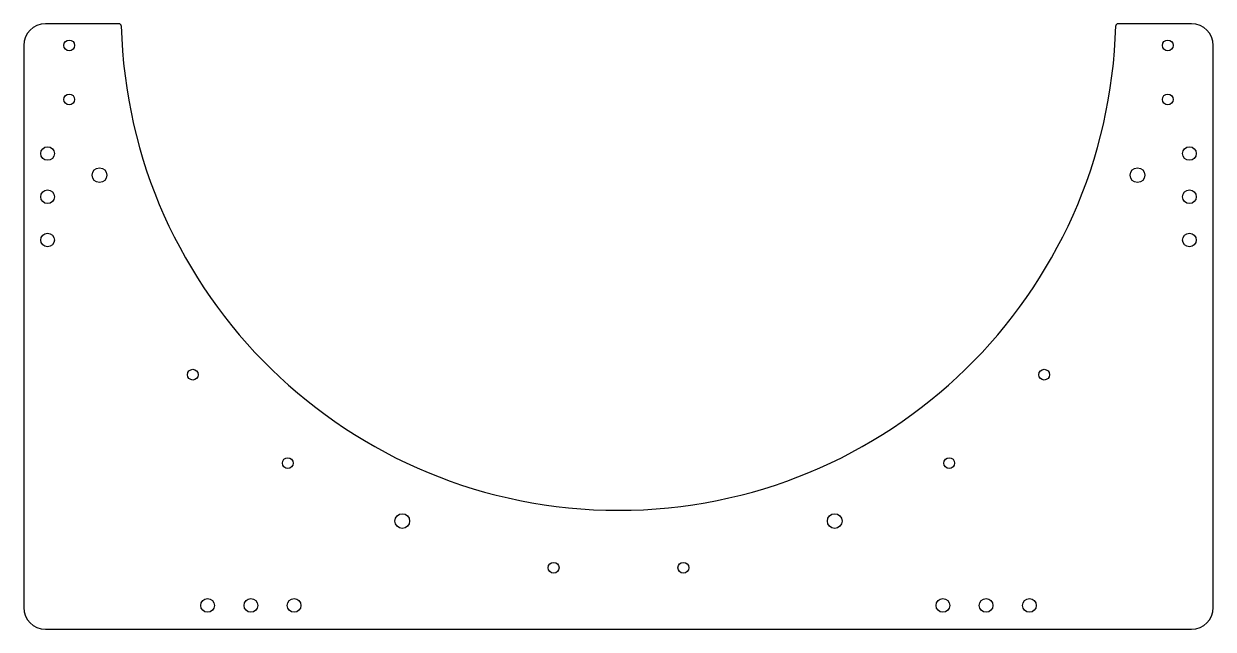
# Model space of a CAD drawing. Header units: millimetres. Extents: x -275 to 275, y 0 to 280.
import ezdxf

# ---------------------------------------------------------------- set-up
doc = ezdxf.new("R2010")
doc.units = ezdxf.units.MM

msp = doc.modelspace()

# ---------------------------------------------------------------- linework, layer by layer
at = {"color": 7, "linetype": 'Continuous', "lineweight": 25}
for p, q in [((-230.92, 280), (-265, 280)), ((265, 280), (230.92, 280)), ((-275, 270), (-275, 10)), ((275, 10), (275, 270)), ((-265, 0), (265, 0))]:
    msp.add_line(p, q, dxfattribs=at)
for centre, radius in [((-254, 270), 2.5), ((254, 270), 2.5), ((254, 245), 2.5), ((-254, 245), 2.5), ((-264, 220), 3.15), ((264, 220), 3.15), ((-240, 210), 3.4), ((240, 210), 3.4), ((-264, 200), 3.15), ((264, 200), 3.15), ((-264, 180), 3.15), ((264, 180), 3.15), ((-196.84, 117.72), 2.5), ((196.84, 117.72), 2.5), ((-152.93, 76.82), 2.5), ((152.93, 76.82), 2.5), ((-100, 50), 3.4), ((100, 50), 3.4), ((-30, 28.43), 2.5), ((30, 28.43), 2.5), ((-190, 11), 3.15), ((-170, 11), 3.15), ((-150, 11), 3.15), ((150, 11), 3.15), ((170, 11), 3.15), ((190, 11), 3.15)]:
    msp.add_circle(centre, radius, dxfattribs=at)
for centre, radius, start, end in [((-265, 270), 10, 90, 180), ((-230.92, 279), 1, 1.4884, 90), ((0, 285), 230, 181.4884, 358.5116), ((230.92, 279), 1, 90, 178.5116), ((265, 270), 10, 0, 90), ((-265, 10), 10, 180, 270), ((265, 10), 10, 270, 0)]:
    msp.add_arc(centre, radius, start, end, dxfattribs=at)

doc.saveas('drawing.dxf')
